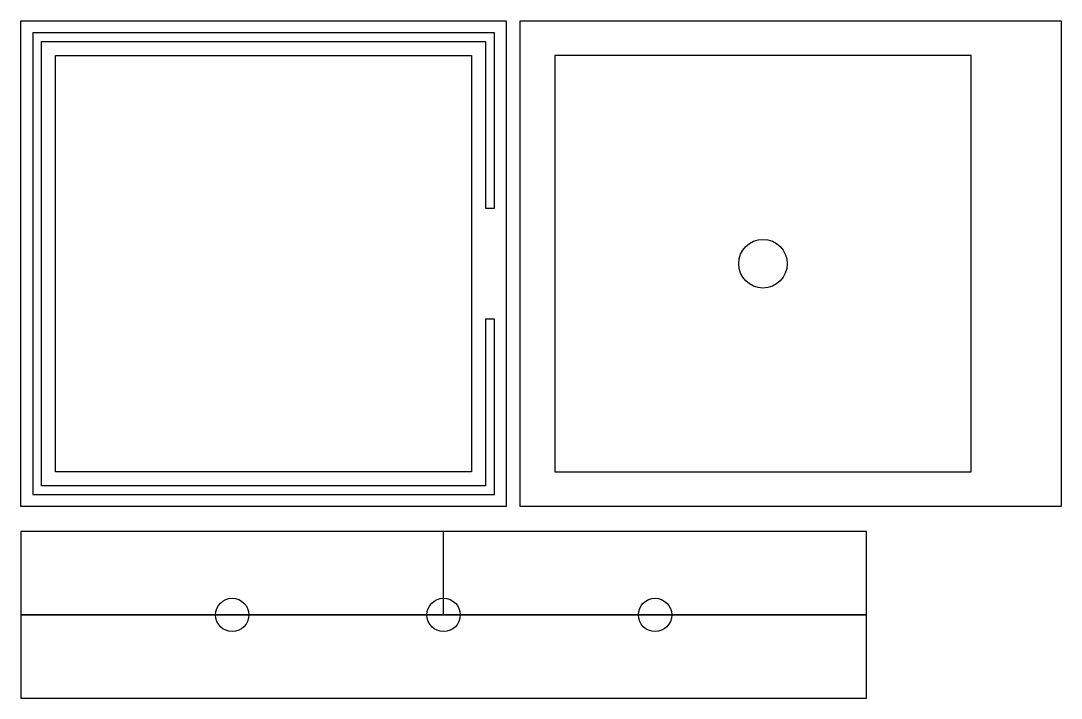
# Model space of a CAD drawing. Header units: millimetres. Extents: x -88 to 288, y -157 to 88.
import ezdxf

# ---------------------------------------------------------------- set-up
doc = ezdxf.new("R2010")
doc.units = ezdxf.units.MM
doc.layers.get('0').update_dxf_attribs({"linetype": 'CONTINUOUS'})

msp = doc.modelspace()

# ---------------------------------------------------------------- linework, layer by layer
msp.add_line((64.9, -126.51), (64.9, -96.51))
for points in [[(-87.5, 87.5), (87.5, 87.5), (87.5, -87.5), (-87.5, -87.5)], [(92.5, 87.5), (287.5, 87.5), (287.5, -87.5), (92.5, -87.5)], [(-80, 80), (80, 80), (80, 20), (83.18, 20), (83.18, 83.18), (-83.18, 83.18), (-83.18, -83.18), (83.18, -83.18), (83.18, -20), (80, -20), (80, -80), (-80, -80)], [(-75, 75), (75, 75), (75, -75), (-75, -75)], [(255, -75), (255, 75), (105, 75), (105, -75)], [(217.3, -96.51), (-87.5, -96.51), (-87.5, -156.51), (217.3, -156.51)], [(217.3, -126.51), (-87.5, -126.51), (64.9, -126.51)]]:
    msp.add_lwpolyline(points, close=True)
for centre, radius in [((180, 0), 8.75), ((-11.3, -126.51), 6), ((64.9, -126.51), 6), ((141.1, -126.51), 6)]:
    msp.add_circle(centre, radius)

doc.saveas('drawing.dxf')
